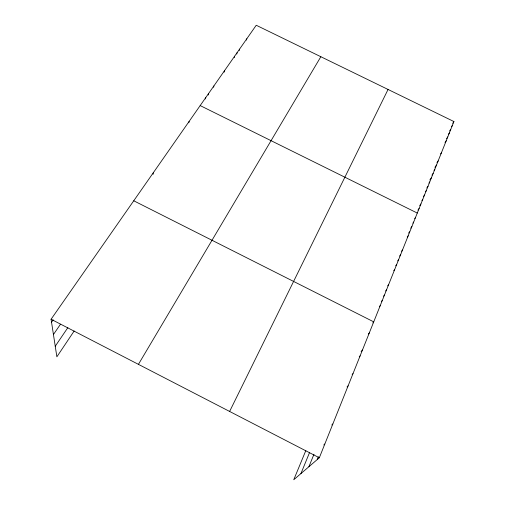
<?xml version="1.0" encoding="UTF-8"?>
<svg xmlns="http://www.w3.org/2000/svg" width="505" height="505" viewBox="0 0 505 505"><rect width="100%" height="100%" fill="white"/><g stroke="black" fill="none" stroke-linecap="round" stroke-linejoin="round"><path stroke-width="0.76" d="M153.091 174.32L153.255 172.824M188.864 122.784L189.085 121.478M205.484 98.942L205.737 97.61M208.218 95.016L208.477 93.684M213.621 87.27L213.886 85.932M224.132 72.183L224.422 70.833M234.282 57.62L234.591 56.257M236.769 54.06L237.079 52.697M239.231 50.525L239.547 49.162M246.49 40.116L246.819 38.74M305.809 450.624L293.752 479.75L319.318 457.77L453.919 121.547L256.231 25.25L51.081 319.242L56.876 356.814L74.153 330.996M317.285 459.512L318.384 456.772M308.909 466.715L313.965 454.26M300.93 473.576L309.584 452.474M229.623 411.449L388.055 89.461M138.427 364.351L320.845 56.724M452.726 123.321L453.919 121.547M451.609 126.515L452.404 125.335M55.241 346.247L67.847 327.638M449.684 130.921L450.479 129.741M448.535 134.178L449.336 133.011M446.584 138.648L447.777 136.893M445.012 142.561L446.205 140.813M53.435 334.518L60.486 324.235M440.625 153.93L441.42 152.781M51.535 322.222L53.195 319.835M436.964 162.648L438.151 160.937M434.912 167.338L436.497 165.066M434.035 170.368L434.83 169.232M431.958 175.134L433.145 173.442M429.862 179.925L431.447 177.684M428.941 183.081L429.736 181.964M426.82 187.955L428.006 186.288M425.469 191.755L426.258 190.644M423.31 196.698L424.497 195.044M421.927 200.58L422.717 199.488M419.743 205.604L420.924 203.969M417.932 210.118L419.112 208.489M414.712 218.602L415.495 217.529M412.901 223.109L413.69 222.042M410.691 228.184L411.865 226.6M408.614 233.083L409.555 231.827M407.232 237.085L408.166 235.835M401.557 251.237L402.491 250.013M399.632 256.048L400.56 254.829M397.688 260.902L398.615 259.696M395.724 265.8L396.652 264.601M393.742 270.743L394.664 269.556M387.676 285.868L388.598 284.713M385.618 291.006L386.533 289.864M383.541 296.195L384.456 295.065M381.439 301.441L382.348 300.317M379.318 306.731L380.227 305.62M372.823 322.929L373.725 321.855L133.743 200.782M368.385 334.001L369.288 332.953M361.113 351.537L362.445 350.034M359.238 356.833L360.122 355.842M352.124 374.584L352.995 373.643M347.036 386.963L348.115 385.826M331.791 424.989L332.839 423.985M323.787 444.955L324.816 444.028M200.176 105.583L417.288 213.059M51.081 319.242L319.318 457.77"/></g></svg>
